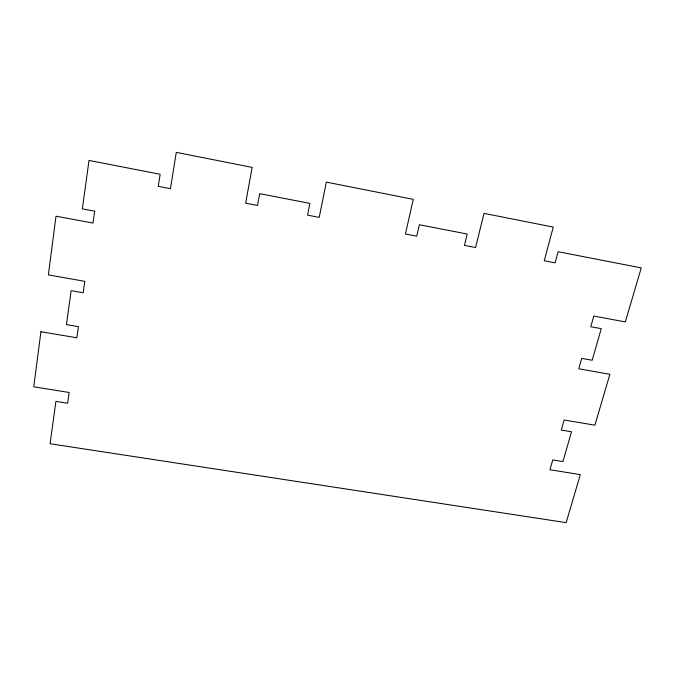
<?xml version="1.0" encoding="UTF-8"?>
<svg xmlns="http://www.w3.org/2000/svg" width="675" height="675" viewBox="0 0 675 675"><rect width="100%" height="100%" fill="white"/><g stroke="black" fill="none" stroke-linecap="round" stroke-linejoin="round"><path stroke-width="1.01" d="M40.93 331.729L33.75 386.8L69.145 392.487L67.635 403.228L55.907 401.363L50.085 443.745L566.165 522.644L580.314 474.618L549.948 469.733L552.749 459.903L562.933 461.557L571.523 431.781L561.271 430.068L564.14 420.002L594.886 425.191L609.888 374.304L578.753 368.795L581.732 358.374L592.169 360.239L601.282 328.657L590.76 326.725L593.806 316.043L625.328 321.899L641.25 267.891L558.115 251.716L555.112 262.845L544.252 260.744L553.247 227.095L484.017 213.368L475.571 247.506L464.442 245.363L467.21 234.031L419.377 224.716L416.737 236.166L405.413 233.98L413.277 199.344L326.354 182.115L319.207 217.367L307.547 215.114L309.876 203.411L259.706 193.649L257.521 205.47L245.641 203.183L252.146 167.4L176.276 152.356L170.446 188.688L158.254 186.334L160.152 174.277L89.007 160.431L82.358 208.87L94.686 211.182L93.007 223.062L56.008 216.194L48.347 274.894L84.797 281.34L83.194 292.773L71.12 290.663L66.454 324.608L78.418 326.641L76.849 337.787L40.93 331.729"/></g></svg>
